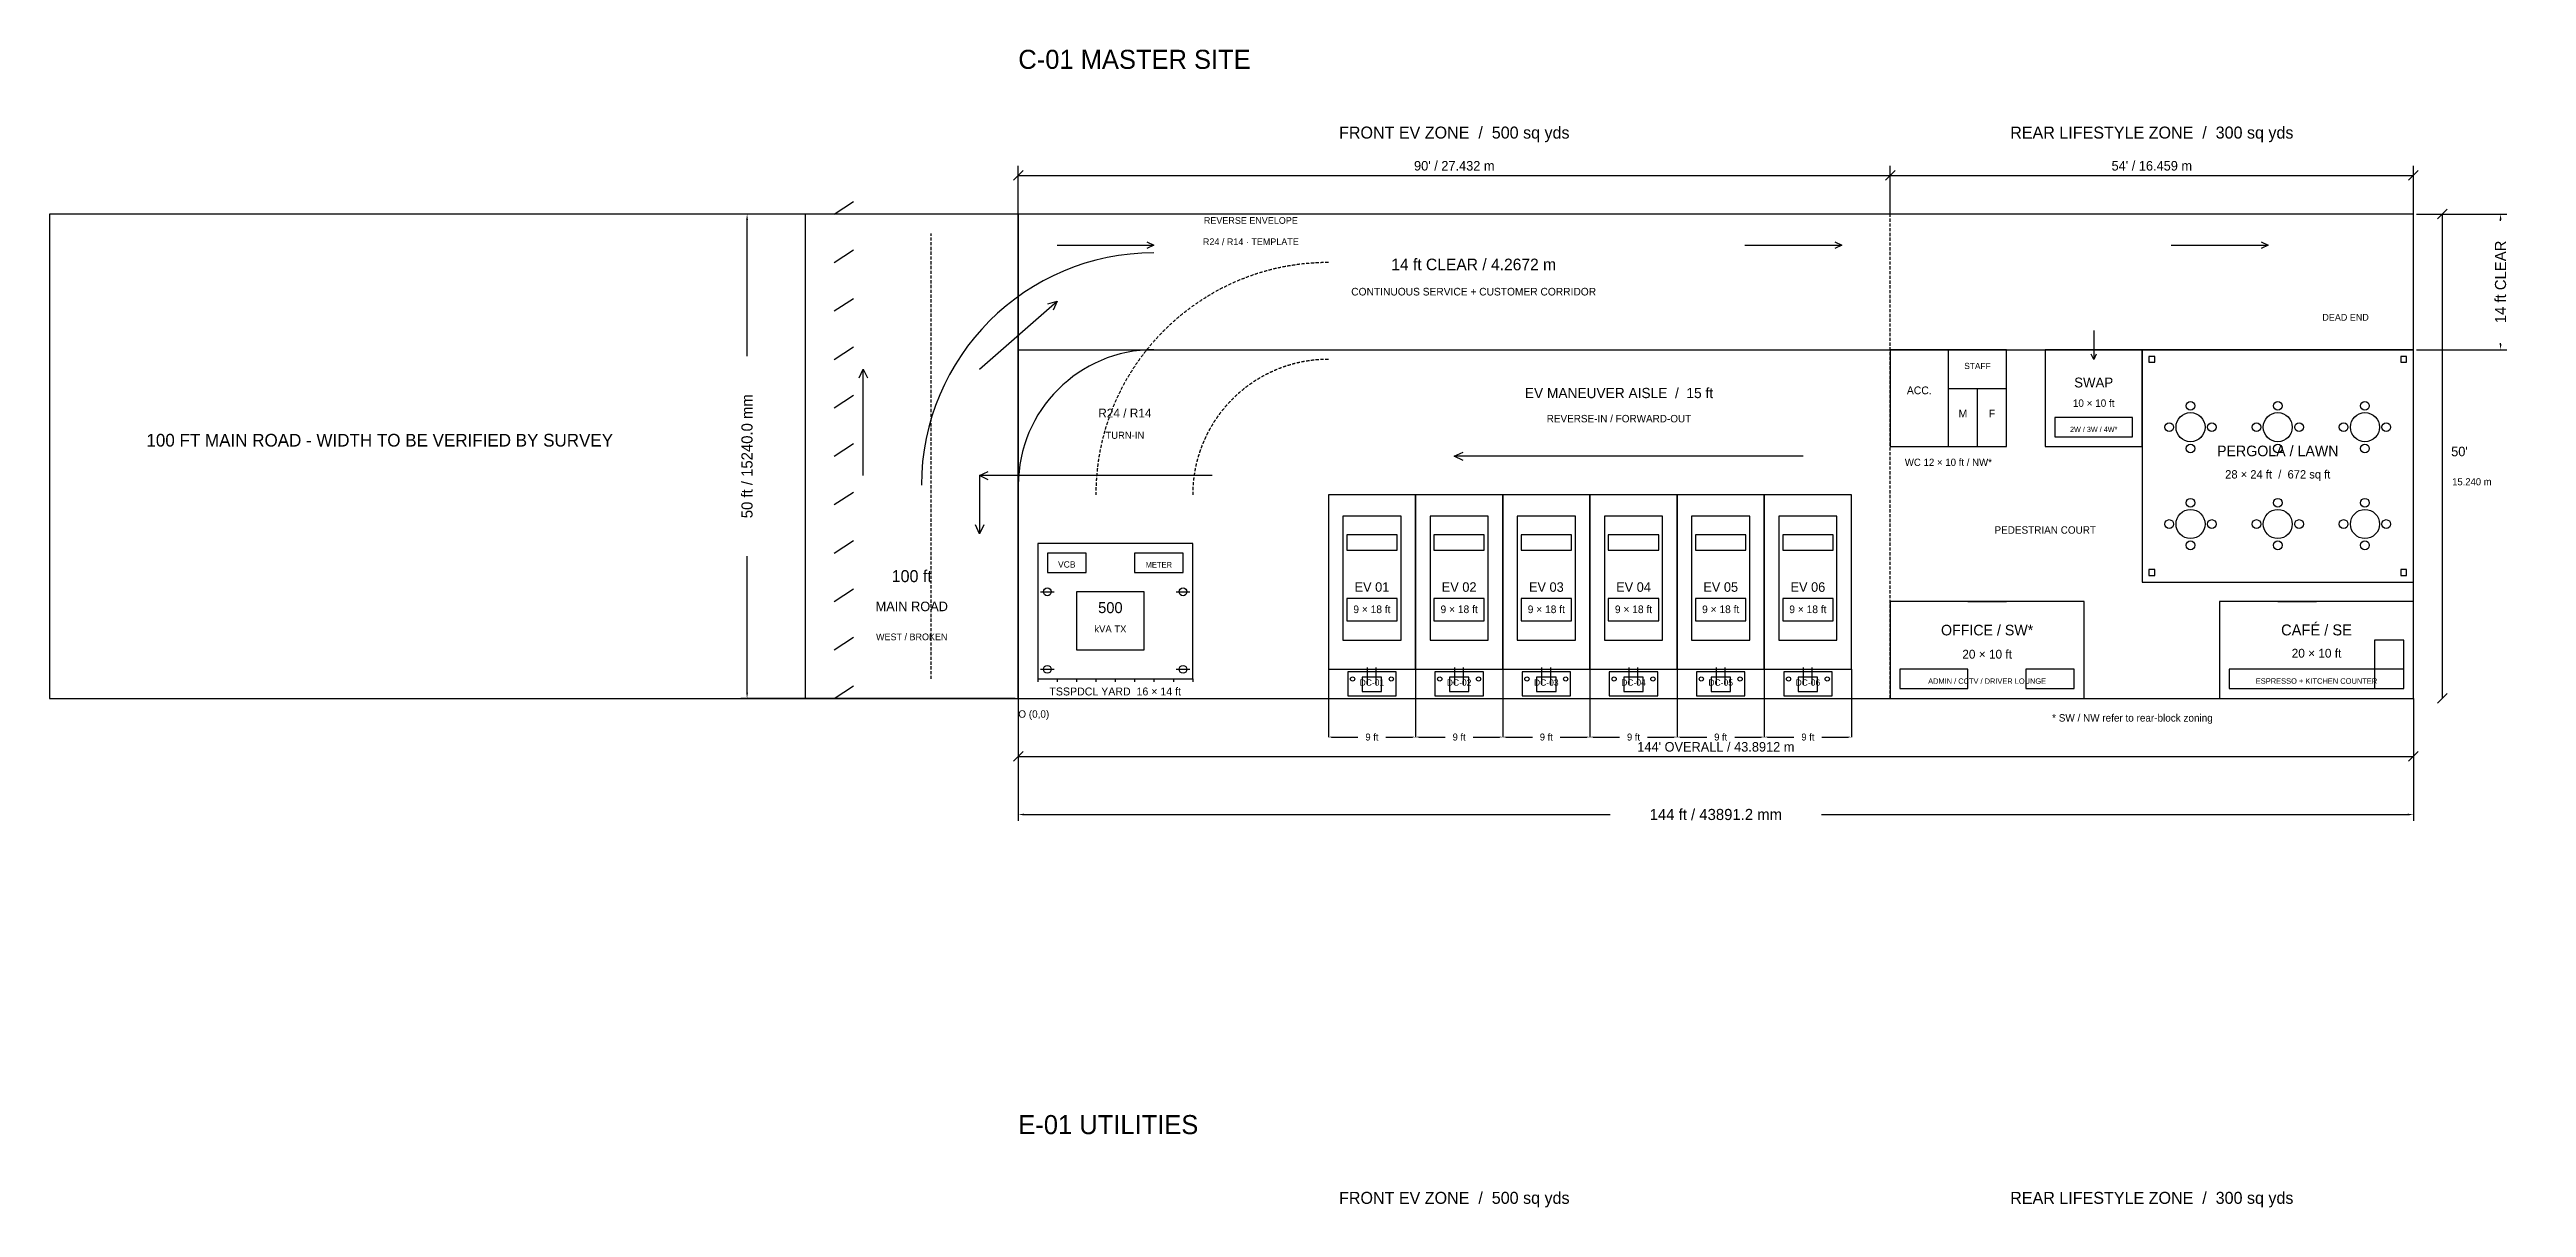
# Model space of a CAD drawing. Header units: millimetres. Extents: x -30480 to 47449, y -68489 to 20421.
# Drawn here: x -30480 to 47449, y -16025 to 20421 of the extents above; entities that cross this region are included whole.
import ezdxf
from ezdxf.enums import TextEntityAlignment as Align

# ---------------------------------------------------------------- set-up
doc = ezdxf.new("R2010")
doc.units = ezdxf.units.MM
doc.linetypes.add('DASHED', pattern=[150, 100, -50])
for name, color, linetype, lineweight, true_color in [('DIMENSIONS', 8, 'Continuous', 25, 0x526765), ('DRIVEWAY_14FT', 4, 'Continuous', 25, 0x15796f), ('EARTHING', 3, 'Continuous', 25, 0x63825c), ('EV_BAYS', 3, 'Continuous', 25, 0x15796f), ('FURNITURE', 8, 'Continuous', 25, 0x526765), ('LANDSCAPE', 3, 'Continuous', 25, 0x63825c), ('PLOT_BOUNDARY', 7, 'Continuous', 25, 0x183335), ('REAR_CONTAINERS', 7, 'Continuous', 25, 0x183335), ('ROAD', 8, 'Continuous', 25, 0x526765), ('SWEPT_PATH_ARCS', 30, 'Continuous', 25, 0xb8562d), ('TEXT', 7, 'Continuous', 25, 0x183335), ('TSSPDCL_YARD', 30, 'Continuous', 25, 0xb8562d)]:
    doc.layers.add(name, color=color, linetype=linetype, lineweight=lineweight, true_color=true_color)
doc.dimstyles.get("Standard").update_dxf_attribs({"dimtxt": 2.5, "dimasz": 2.5, "dimexe": 1.25, "dimexo": 0.625, "dimtad": 1, "dimcen": 2.5, "dimazin": 3, "dimtfac": 1, "dimtmove": 0, "dimatfit": 3})

# ---------------------------------------------------------------- blocks, each defined once
blk = doc.blocks.new('_CLOSEDFILLED')
at = {"color": 0, "linetype": 'BYBLOCK'}
blk.add_solid([(-1, 0.16), (0, 0), (-1, -0.16)], dxfattribs=at)
blk = doc.blocks.new('*D1')
for p, q in [((0, -100), (0, -3857.6)), ((43891.2, -100), (43891.2, -3857.6)), ((180, -3657.6), (18620.6, -3657.6)), ((25270.6, -3657.6), (43711.2, -3657.6))]:
    blk.add_line(p, q)
at = {"layer": 'Defpoints'}
for p in [(0, 0), (43891.2, 0), (0, -3657.6)]:
    blk.add_point(p, dxfattribs=at)
at = {"layer": 'DIMENSIONS', "xscale": 180, "yscale": 180, "rotation": 180}
blk.add_blockref('_CLOSEDFILLED', (0, -3657.6), dxfattribs=at)
at = {"layer": 'DIMENSIONS', "xscale": 180, "yscale": 180}
blk.add_blockref('_CLOSEDFILLED', (43891.2, -3657.6), dxfattribs=at)
at = {"layer": 'DIMENSIONS', "insert": (21945.6, -3657.6), "char_height": 350, "attachment_point": 5}
blk.add_mtext('144 ft / 43891.2 mm', dxfattribs=at)
blk = doc.blocks.new('*D2')
for p, q in [((-100, 15240), (-8734.4, 15240)), ((-8534.4, 10770), (-8534.4, 15060)), ((-8534.4, 180), (-8534.4, 4470)), ((-100, 0), (-8734.4, 0))]:
    blk.add_line(p, q)
at = {"layer": 'Defpoints'}
for p in [(0, 15240), (-8534.4, 0), (0, 0)]:
    blk.add_point(p, dxfattribs=at)
at = {"layer": 'DIMENSIONS', "xscale": 180, "yscale": 180}
for p, rotation in [((-8534.4, 15240), 90), ((-8534.4, 0), 270)]:
    blk.add_blockref('_CLOSEDFILLED', p, dxfattribs=dict(at, rotation=rotation))
at = {"layer": 'DIMENSIONS', "insert": (-8534.4, 7620), "char_height": 350, "attachment_point": 5, "rotation": 90}
blk.add_mtext('50 ft / 15240.0 mm', dxfattribs=at)
blk = doc.blocks.new('*D3')
for p, q in [((43991.2, 15240), (46834.4, 15240)), ((46634.4, 15031.4), (46634.4, 15060)), ((43991.2, 10972.8), (46834.4, 10972.8)), ((46634.4, 11152.8), (46634.4, 11181.4))]:
    blk.add_line(p, q)
at = {"layer": 'Defpoints'}
for p in [(43891.2, 15240), (43891.2, 10972.8), (46634.4, 10972.8)]:
    blk.add_point(p, dxfattribs=at)
at = {"layer": 'DIMENSIONS', "xscale": 180, "yscale": 180}
for p, rotation in [((46634.4, 15240), 90), ((46634.4, 10972.8), 270)]:
    blk.add_blockref('_CLOSEDFILLED', p, dxfattribs=dict(at, rotation=rotation))
at = {"layer": 'DIMENSIONS', "insert": (46634.4, 13106.4), "char_height": 350, "attachment_point": 5, "rotation": 90}
blk.add_mtext('14 ft CLEAR', dxfattribs=at)
blk = doc.blocks.new('*D4')
for p, q in [((9753.6, 914.4), (9753.6, -1219.2)), ((12496.8, 914.4), (12496.8, -1219.2)), ((9853.6, -1219.2), (10685.2, -1219.2)), ((11565.2, -1219.2), (12396.8, -1219.2))]:
    blk.add_line(p, q)
at = {"layer": 'Defpoints'}
for p in [(9753.6, 914.4), (12496.8, 914.4), (9753.6, -1219.2)]:
    blk.add_point(p, dxfattribs=at)
at = {"layer": 'DIMENSIONS', "xscale": 100, "yscale": 100, "rotation": 180}
blk.add_blockref('_CLOSEDFILLED', (9753.6, -1219.2), dxfattribs=at)
at = {"layer": 'DIMENSIONS', "xscale": 100, "yscale": 100}
blk.add_blockref('_CLOSEDFILLED', (12496.8, -1219.2), dxfattribs=at)
at = {"layer": 'DIMENSIONS', "insert": (11125.2, -1219.2), "char_height": 220, "attachment_point": 5}
blk.add_mtext('9 ft', dxfattribs=at)
blk = doc.blocks.new('*D5')
for p, q in [((12496.8, 914.4), (12496.8, -1219.2)), ((15240, 914.4), (15240, -1219.2)), ((12596.8, -1219.2), (13428.4, -1219.2)), ((14308.4, -1219.2), (15140, -1219.2))]:
    blk.add_line(p, q)
at = {"layer": 'Defpoints'}
for p in [(12496.8, 914.4), (15240, 914.4), (12496.8, -1219.2)]:
    blk.add_point(p, dxfattribs=at)
at = {"layer": 'DIMENSIONS', "xscale": 100, "yscale": 100, "rotation": 180}
blk.add_blockref('_CLOSEDFILLED', (12496.8, -1219.2), dxfattribs=at)
at = {"layer": 'DIMENSIONS', "xscale": 100, "yscale": 100}
blk.add_blockref('_CLOSEDFILLED', (15240, -1219.2), dxfattribs=at)
at = {"layer": 'DIMENSIONS', "insert": (13868.4, -1219.2), "char_height": 220, "attachment_point": 5}
blk.add_mtext('9 ft', dxfattribs=at)
blk = doc.blocks.new('*D6')
for p, q in [((15240, 914.4), (15240, -1219.2)), ((17983.2, 914.4), (17983.2, -1219.2)), ((15340, -1219.2), (16171.6, -1219.2)), ((17051.6, -1219.2), (17883.2, -1219.2))]:
    blk.add_line(p, q)
at = {"layer": 'Defpoints'}
for p in [(15240, 914.4), (17983.2, 914.4), (15240, -1219.2)]:
    blk.add_point(p, dxfattribs=at)
at = {"layer": 'DIMENSIONS', "xscale": 100, "yscale": 100, "rotation": 180}
blk.add_blockref('_CLOSEDFILLED', (15240, -1219.2), dxfattribs=at)
at = {"layer": 'DIMENSIONS', "xscale": 100, "yscale": 100}
blk.add_blockref('_CLOSEDFILLED', (17983.2, -1219.2), dxfattribs=at)
at = {"layer": 'DIMENSIONS', "insert": (16611.6, -1219.2), "char_height": 220, "attachment_point": 5}
blk.add_mtext('9 ft', dxfattribs=at)
blk = doc.blocks.new('*D7')
for p, q in [((17983.2, 914.4), (17983.2, -1219.2)), ((20726.4, 914.4), (20726.4, -1219.2)), ((18083.2, -1219.2), (18914.8, -1219.2)), ((19794.8, -1219.2), (20626.4, -1219.2))]:
    blk.add_line(p, q)
at = {"layer": 'Defpoints'}
for p in [(17983.2, 914.4), (20726.4, 914.4), (17983.2, -1219.2)]:
    blk.add_point(p, dxfattribs=at)
at = {"layer": 'DIMENSIONS', "xscale": 100, "yscale": 100, "rotation": 180}
blk.add_blockref('_CLOSEDFILLED', (17983.2, -1219.2), dxfattribs=at)
at = {"layer": 'DIMENSIONS', "xscale": 100, "yscale": 100}
blk.add_blockref('_CLOSEDFILLED', (20726.4, -1219.2), dxfattribs=at)
at = {"layer": 'DIMENSIONS', "insert": (19354.8, -1219.2), "char_height": 220, "attachment_point": 5}
blk.add_mtext('9 ft', dxfattribs=at)
blk = doc.blocks.new('*D8')
for p, q in [((20726.4, 914.4), (20726.4, -1219.2)), ((23469.6, 914.4), (23469.6, -1219.2)), ((20826.4, -1219.2), (21658, -1219.2)), ((22538, -1219.2), (23369.6, -1219.2))]:
    blk.add_line(p, q)
at = {"layer": 'Defpoints'}
for p in [(20726.4, 914.4), (23469.6, 914.4), (20726.4, -1219.2)]:
    blk.add_point(p, dxfattribs=at)
at = {"layer": 'DIMENSIONS', "xscale": 100, "yscale": 100, "rotation": 180}
blk.add_blockref('_CLOSEDFILLED', (20726.4, -1219.2), dxfattribs=at)
at = {"layer": 'DIMENSIONS', "xscale": 100, "yscale": 100}
blk.add_blockref('_CLOSEDFILLED', (23469.6, -1219.2), dxfattribs=at)
at = {"layer": 'DIMENSIONS', "insert": (22098, -1219.2), "char_height": 220, "attachment_point": 5}
blk.add_mtext('9 ft', dxfattribs=at)
blk = doc.blocks.new('*D9')
for p, q in [((23469.6, 914.4), (23469.6, -1219.2)), ((26212.8, 914.4), (26212.8, -1219.2)), ((23569.6, -1219.2), (24401.2, -1219.2)), ((25281.2, -1219.2), (26112.8, -1219.2))]:
    blk.add_line(p, q)
at = {"layer": 'Defpoints'}
for p in [(23469.6, 914.4), (26212.8, 914.4), (23469.6, -1219.2)]:
    blk.add_point(p, dxfattribs=at)
at = {"layer": 'DIMENSIONS', "xscale": 100, "yscale": 100, "rotation": 180}
blk.add_blockref('_CLOSEDFILLED', (23469.6, -1219.2), dxfattribs=at)
at = {"layer": 'DIMENSIONS', "xscale": 100, "yscale": 100}
blk.add_blockref('_CLOSEDFILLED', (26212.8, -1219.2), dxfattribs=at)
at = {"layer": 'DIMENSIONS', "insert": (24841.2, -1219.2), "char_height": 220, "attachment_point": 5}
blk.add_mtext('9 ft', dxfattribs=at)

msp = doc.modelspace()

# ---------------------------------------------------------------- linework, layer by layer
at = {"layer": 'DIMENSIONS'}
for p, q in [((-152.4, 16306.8), (152.4, 16611.6)), ((0, 15240), (0, 16764)), ((0, 16459.2), (27432, 16459.2)), ((27279.6, 16306.8), (27584.4, 16611.6)), ((27279.6, 16306.8), (27584.4, 16611.6)), ((27432, 15240), (27432, 16764)), ((27432, 16459.2), (43891.2, 16459.2)), ((43738.8, 16306.8), (44043.6, 16611.6)), ((43891.2, 15240), (43891.2, 16764)), ((44653.2, 15087.6), (44958, 15392.4)), ((44805.6, 0), (44805.6, 15240)), ((0, 0), (0, -2133.6)), ((43891.2, 0), (43891.2, -2133.6)), ((44653.2, -152.4), (44958, 152.4)), ((-152.4, -1981.2), (152.4, -1676.4)), ((0, -1828.8), (43891.2, -1828.8)), ((43738.8, -1981.2), (44043.6, -1676.4))]:
    msp.add_line(p, q, dxfattribs=at)
at = {"layer": 'DIMENSIONS', "linetype": 'DASHED'}
msp.add_line((27432, 0), (27432, 15240), dxfattribs=at)
at = {"layer": 'DRIVEWAY_14FT'}
for p, q in [((1219.2, 14264.64), (4267.2, 14264.64)), ((22860, 14264.64), (25908, 14264.64)), ((36271.2, 14264.64), (39319.2, 14264.64)), ((-1219.2, 10363.2), (1219.2, 12496.8)), ((33832.8, 11582.4), (33832.8, 10668)), ((-4876.8, 7010.4), (-4876.8, 10363.2))]:
    msp.add_line(p, q, dxfattribs=at)
msp.add_lwpolyline([(0, 10972.8), (43891.2, 10972.8), (43891.2, 15240), (0, 15240)], close=True, dxfattribs=at)
for points in [[(4047.635, 14370.702), (4267.2, 14264.64), (4047.635, 14158.578)], [(25688.435, 14370.702), (25908, 14264.64), (25688.435, 14158.578)], [(39099.635, 14370.702), (39319.2, 14264.64), (39099.635, 14158.578)], [(925.348, 12415.844), (1219.2, 12496.8), (1099.953, 12216.295)], [(-5009.377, 10088.744), (-4876.8, 10363.2), (-4744.223, 10088.744)], [(33912.346, 10832.674), (33832.8, 10668), (33753.254, 10832.674)]]:
    msp.add_lwpolyline(points, dxfattribs=at)
at = {"layer": 'EARTHING'}
for p, q in [((701.04, 3352.8), (1127.76, 3352.8)), ((4968.24, 3352.8), (5394.96, 3352.8)), ((701.04, 914.4), (1127.76, 914.4)), ((4968.24, 914.4), (5394.96, 914.4))]:
    msp.add_line(p, q, dxfattribs=at)
for centre in [(914.4, 3352.8), (5181.6, 3352.8), (914.4, 914.4), (5181.6, 914.4)]:
    msp.add_circle(centre, 121.92, dxfattribs=at)
at = {"layer": 'EV_BAYS'}
for p, q in [((24688.8, 7620), (13716, 7620)), ((6096, 7010.4), (-1219.2, 7010.4)), ((-1219.2, 7010.4), (-1219.2, 5181.6)), ((10988.04, 426.72), (10988.04, 975.36)), ((11262.36, 426.72), (11262.36, 975.36)), ((13731.24, 426.72), (13731.24, 975.36)), ((14005.56, 426.72), (14005.56, 975.36)), ((16474.44, 426.72), (16474.44, 975.36)), ((16748.76, 426.72), (16748.76, 975.36)), ((19217.64, 426.72), (19217.64, 975.36)), ((19491.96, 426.72), (19491.96, 975.36)), ((21960.84, 426.72), (21960.84, 975.36)), ((22235.16, 426.72), (22235.16, 975.36)), ((24704.04, 426.72), (24704.04, 975.36)), ((24978.36, 426.72), (24978.36, 975.36))]:
    msp.add_line(p, q, dxfattribs=at)
for points in [[(-944.744, 6877.823), (-1219.2, 7010.4), (-944.744, 7142.977)], [(13990.456, 7487.423), (13716, 7620), (13990.456, 7752.577)], [(-1086.623, 5456.056), (-1219.2, 5181.6), (-1351.777, 5456.056)]]:
    msp.add_lwpolyline(points, dxfattribs=at)
for points in [[(9753.6, 914.4), (12496.8, 914.4), (12496.8, 6400.8), (9753.6, 6400.8)], [(12496.8, 914.4), (15240, 914.4), (15240, 6400.8), (12496.8, 6400.8)], [(15240, 914.4), (17983.2, 914.4), (17983.2, 6400.8), (15240, 6400.8)], [(17983.2, 914.4), (20726.4, 914.4), (20726.4, 6400.8), (17983.2, 6400.8)], [(20726.4, 914.4), (23469.6, 914.4), (23469.6, 6400.8), (20726.4, 6400.8)], [(23469.6, 914.4), (26212.8, 914.4), (26212.8, 6400.8), (23469.6, 6400.8)], [(10363.2, 76.2), (11887.2, 76.2), (11887.2, 838.2), (10363.2, 838.2)], [(13106.4, 76.2), (14630.4, 76.2), (14630.4, 838.2), (13106.4, 838.2)], [(15849.6, 76.2), (17373.6, 76.2), (17373.6, 838.2), (15849.6, 838.2)], [(18592.8, 76.2), (20116.8, 76.2), (20116.8, 838.2), (18592.8, 838.2)], [(21336, 76.2), (22860, 76.2), (22860, 838.2), (21336, 838.2)], [(24079.2, 76.2), (25603.2, 76.2), (25603.2, 838.2), (24079.2, 838.2)], [(10820.4, 213.36), (11430, 213.36), (11430, 670.56), (10820.4, 670.56)], [(13563.6, 213.36), (14173.2, 213.36), (14173.2, 670.56), (13563.6, 670.56)], [(16306.8, 213.36), (16916.4, 213.36), (16916.4, 670.56), (16306.8, 670.56)], [(19050, 213.36), (19659.6, 213.36), (19659.6, 670.56), (19050, 670.56)], [(21793.2, 213.36), (22402.8, 213.36), (22402.8, 670.56), (21793.2, 670.56)], [(24536.4, 213.36), (25146, 213.36), (25146, 670.56), (24536.4, 670.56)]]:
    msp.add_lwpolyline(points, close=True, dxfattribs=at)
for centre in [(10515.6, 609.6), (11734.8, 609.6), (13258.8, 609.6), (14478, 609.6), (16002, 609.6), (17221.2, 609.6), (18745.2, 609.6), (19964.4, 609.6), (21488.4, 609.6), (22707.6, 609.6), (24231.6, 609.6), (25450.8, 609.6)]:
    msp.add_circle(centre, 67.056, dxfattribs=at)
at = {"layer": 'FURNITURE'}
for points in [[(10210.8, 1828.8), (12039.6, 1828.8), (12039.6, 5730.24), (10210.8, 5730.24)], [(12954, 1828.8), (14782.8, 1828.8), (14782.8, 5730.24), (12954, 5730.24)], [(15697.2, 1828.8), (17526, 1828.8), (17526, 5730.24), (15697.2, 5730.24)], [(18440.4, 1828.8), (20269.2, 1828.8), (20269.2, 5730.24), (18440.4, 5730.24)], [(21183.6, 1828.8), (23012.4, 1828.8), (23012.4, 5730.24), (21183.6, 5730.24)], [(23926.8, 1828.8), (25755.6, 1828.8), (25755.6, 5730.24), (23926.8, 5730.24)], [(10332.72, 4663.44), (11917.68, 4663.44), (11917.68, 5151.12), (10332.72, 5151.12)], [(13075.92, 4663.44), (14660.88, 4663.44), (14660.88, 5151.12), (13075.92, 5151.12)], [(15819.12, 4663.44), (17404.08, 4663.44), (17404.08, 5151.12), (15819.12, 5151.12)], [(18562.32, 4663.44), (20147.28, 4663.44), (20147.28, 5151.12), (18562.32, 5151.12)], [(21305.52, 4663.44), (22890.48, 4663.44), (22890.48, 5151.12), (21305.52, 5151.12)], [(24048.72, 4663.44), (25633.68, 4663.44), (25633.68, 5151.12), (24048.72, 5151.12)], [(10332.72, 2438.4), (11917.68, 2438.4), (11917.68, 3139.44), (10332.72, 3139.44)], [(13075.92, 2438.4), (14660.88, 2438.4), (14660.88, 3139.44), (13075.92, 3139.44)], [(15819.12, 2438.4), (17404.08, 2438.4), (17404.08, 3139.44), (15819.12, 3139.44)], [(18562.32, 2438.4), (20147.28, 2438.4), (20147.28, 3139.44), (18562.32, 3139.44)], [(21305.52, 2438.4), (22890.48, 2438.4), (22890.48, 3139.44), (21305.52, 3139.44)], [(24048.72, 2438.4), (25633.68, 2438.4), (25633.68, 3139.44), (24048.72, 3139.44)], [(27736.8, 304.8), (29870.4, 304.8), (29870.4, 914.4), (27736.8, 914.4)], [(31699.2, 304.8), (33223.2, 304.8), (33223.2, 914.4), (31699.2, 914.4)]]:
    msp.add_lwpolyline(points, close=True, dxfattribs=at)
for centre, radius in [((36210.24, 8534.4), 137.16), ((36880.8, 8534.4), 457.2), ((36880.8, 9204.96), 137.16), ((37551.36, 8534.4), 137.16), ((38953.44, 8534.4), 137.16), ((39624, 8534.4), 457.2), ((39624, 9204.96), 137.16), ((40294.56, 8534.4), 137.16), ((41696.64, 8534.4), 137.16), ((42367.2, 8534.4), 457.2), ((42367.2, 9204.96), 137.16), ((43037.76, 8534.4), 137.16), ((36880.8, 7863.84), 137.16), ((39624, 7863.84), 137.16), ((42367.2, 7863.84), 137.16), ((36880.8, 6156.96), 137.16), ((39624, 6156.96), 137.16), ((42367.2, 6156.96), 137.16), ((36210.24, 5486.4), 137.16), ((36880.8, 5486.4), 457.2), ((37551.36, 5486.4), 137.16), ((38953.44, 5486.4), 137.16), ((39624, 5486.4), 457.2), ((40294.56, 5486.4), 137.16), ((41696.64, 5486.4), 137.16), ((42367.2, 5486.4), 457.2), ((43037.76, 5486.4), 137.16), ((36880.8, 4815.84), 137.16), ((39624, 4815.84), 137.16), ((42367.2, 4815.84), 137.16)]:
    msp.add_circle(centre, radius, dxfattribs=at)
at = {"layer": 'LANDSCAPE'}
for points in [[(35356.8, 3657.6), (43891.2, 3657.6), (43891.2, 10972.8), (35356.8, 10972.8)], [(35570.16, 10576.56), (35753.04, 10576.56), (35753.04, 10759.44), (35570.16, 10759.44)], [(43494.96, 10576.56), (43677.84, 10576.56), (43677.84, 10759.44), (43494.96, 10759.44)], [(35570.16, 3870.96), (35753.04, 3870.96), (35753.04, 4053.84), (35570.16, 4053.84)], [(43494.96, 3870.96), (43677.84, 3870.96), (43677.84, 4053.84), (43494.96, 4053.84)]]:
    msp.add_lwpolyline(points, close=True, dxfattribs=at)
at = {"layer": 'PLOT_BOUNDARY'}
msp.add_lwpolyline([(0, 0), (43891.2, 0), (43891.2, 15240), (0, 15240)], close=True, dxfattribs=at)
at = {"layer": 'REAR_CONTAINERS'}
for p, q in [((29260.8, 7924.8), (29260.8, 10972.8)), ((29260.8, 9753.6), (31089.6, 9753.6)), ((30175.2, 7924.8), (30175.2, 9753.6)), ((29870.4, 3048), (31089.6, 3048)), ((39624, 3048), (40843.2, 3048))]:
    msp.add_line(p, q, dxfattribs=at)
for points in [[(27432, 7924.8), (31089.6, 7924.8), (31089.6, 10972.8), (27432, 10972.8)], [(32308.8, 7924.8), (35356.8, 7924.8), (35356.8, 10972.8), (32308.8, 10972.8)], [(32613.6, 8229.6), (35052, 8229.6), (35052, 8839.2), (32613.6, 8839.2)], [(27432, 0), (33528, 0), (33528, 3048), (27432, 3048)], [(37795.2, 0), (43891.2, 0), (43891.2, 3048), (37795.2, 3048)], [(42672, 304.8), (43586.4, 304.8), (43586.4, 1828.8), (42672, 1828.8)], [(38100, 304.8), (43586.4, 304.8), (43586.4, 914.4), (38100, 914.4)]]:
    msp.add_lwpolyline(points, close=True, dxfattribs=at)
at = {"layer": 'ROAD'}
for p, q in [((-5791.2, 15240), (-5181.6, 15636.24)), ((-5791.2, 13716), (-5181.6, 14112.24)), ((-5791.2, 12192), (-5181.6, 12588.24)), ((-5791.2, 10668), (-5181.6, 11064.24)), ((-5791.2, 9144), (-5181.6, 9540.24)), ((-5791.2, 7620), (-5181.6, 8016.24)), ((-5791.2, 6096), (-5181.6, 6492.24)), ((-5791.2, 4572), (-5181.6, 4968.24)), ((-5791.2, 3048), (-5181.6, 3444.24)), ((-5791.2, 1524), (-5181.6, 1920.24)), ((-5791.2, 0), (-5181.6, 396.24))]:
    msp.add_line(p, q, dxfattribs=at)
at = {"layer": 'ROAD', "linetype": 'DASHED'}
msp.add_line((-2743.2, 609.6), (-2743.2, 14630.4), dxfattribs=at)
at = {"layer": 'ROAD'}
for points in [[(-30480, 0), (0, 0), (0, 15240), (-30480, 15240)], [(-6705.6, 0), (0, 0), (0, 15240), (-6705.6, 15240)]]:
    msp.add_lwpolyline(points, close=True, dxfattribs=at)
at = {"layer": 'SWEPT_PATH_ARCS'}
for radius in [7315.2, 4267.2]:
    msp.add_arc((4267.2, 6705.6), radius, 90, 180, dxfattribs=at)
at = {"layer": 'SWEPT_PATH_ARCS', "linetype": 'DASHED'}
for radius in [7315.2, 4267.2]:
    msp.add_arc((9753.6, 6400.8), radius, 90, 180, dxfattribs=at)
at = {"layer": 'TSSPDCL_YARD'}
for p, q in [((609.6, 609.6), (609.6, 518.16)), ((1219.2, 609.6), (1219.2, 518.16)), ((1828.8, 609.6), (1828.8, 518.16)), ((2438.4, 609.6), (2438.4, 518.16)), ((3048, 609.6), (3048, 518.16)), ((3657.6, 609.6), (3657.6, 518.16)), ((4267.2, 609.6), (4267.2, 518.16)), ((4876.8, 609.6), (4876.8, 518.16)), ((5486.4, 609.6), (5486.4, 518.16))]:
    msp.add_line(p, q, dxfattribs=at)
for points in [[(609.6, 609.6), (5486.4, 609.6), (5486.4, 4876.8), (609.6, 4876.8)], [(914.4, 3962.4), (2133.6, 3962.4), (2133.6, 4572), (914.4, 4572)], [(3657.6, 3962.4), (5181.6, 3962.4), (5181.6, 4572), (3657.6, 4572)], [(1828.8, 1524), (3962.4, 1524), (3962.4, 3352.8), (1828.8, 3352.8)]]:
    msp.add_lwpolyline(points, close=True, dxfattribs=at)

# ---------------------------------------------------------------- texts
at = {"layer": 'DIMENSIONS'}
for s, height, p in [("90' / 27.432 m", 300.3804, (13716, 16611.6)), ("54' / 16.459 m", 300.3804, (35661.6, 16611.6)), ('* SW / NW refer to rear-block zoning', 233.6292, (35052, -731.52)), ("144' OVERALL / 43.8912 m", 300.3804, (21945.6, -1676.4))]:
    msp.add_text(s, height=height, dxfattribs=at).set_placement(p, align=Align.CENTER)
for s, height, p in [("50'", 300.3804, (45079.92, 7620)), ('15.240 m', 222.504, (45110.4, 6705.6)), ('O (0,0)', 233.6292, (0, -609.6))]:
    msp.add_text(s, height=height, dxfattribs=at).set_placement(p)
at = {"layer": 'DRIVEWAY_14FT'}
for s, height, p in [('14 ft CLEAR / 4.2672 m', 367.1316, (14325.6, 13472.16)), ('CONTINUOUS SERVICE + CUSTOMER CORRIDOR', 240.30432, (14325.6, 12679.68)), ('DEAD END', 211.3788, (41757.6, 11887.2))]:
    msp.add_text(s, height=height, dxfattribs=at).set_placement(p, align=Align.CENTER)
at = {"layer": 'EV_BAYS'}
for s, height, p in [('EV MANEUVER AISLE  /  15 ft', 322.6308, (18897.6, 9448.8)), ('REVERSE-IN / FORWARD-OUT', 233.6292, (18897.6, 8686.8)), ('EV 01', 300.3804, (11125.2, 3352.8)), ('EV 02', 300.3804, (13868.4, 3352.8)), ('EV 03', 300.3804, (16611.6, 3352.8)), ('EV 04', 300.3804, (19354.8, 3352.8)), ('EV 05', 300.3804, (22098, 3352.8)), ('EV 06', 300.3804, (24841.2, 3352.8)), ('9 × 18 ft', 240.3043, (11125.2, 2682.24)), ('9 × 18 ft', 240.3043, (13868.4, 2682.24)), ('9 × 18 ft', 240.3043, (16611.6, 2682.24)), ('9 × 18 ft', 240.3043, (19354.8, 2682.24)), ('9 × 18 ft', 240.3043, (22098, 2682.24)), ('9 × 18 ft', 240.3043, (24841.2, 2682.24)), ('DC-01', 200.2536, (11125.2, 396.24)), ('DC-02', 200.2536, (13868.4, 396.24)), ('DC-03', 200.2536, (16611.6, 396.24)), ('DC-04', 200.2536, (19354.8, 396.24)), ('DC-05', 200.2536, (22098, 396.24)), ('DC-06', 200.2536, (24841.2, 396.24))]:
    msp.add_text(s, height=height, dxfattribs=at).set_placement(p, align=Align.CENTER)
at = {"layer": 'LANDSCAPE'}
for s, height, p in [('PERGOLA / LAWN', 333.756, (39624, 7620)), ('28 × 24 ft  /  672 sq ft', 262.55472, (39624, 6918.96))]:
    msp.add_text(s, height=height, dxfattribs=at).set_placement(p, align=Align.CENTER)
at = {"layer": 'ROAD'}
for s, height, p in [('100 ft', 378.2568, (-3352.8, 3657.6)), ('MAIN ROAD', 300.3804, (-3352.8, 2743.2)), ('WEST / BROKEN', 211.3788, (-3352.8, 1828.8))]:
    msp.add_text(s, height=height, dxfattribs=at).set_placement(p, align=Align.CENTER)
at = {"layer": 'SWEPT_PATH_ARCS'}
for s, height, p in [('REVERSE ENVELOPE', 211.3788, (7315.2, 14935.2)), ('R24 / R14 · TEMPLATE', 211.3788, (7315.2, 14264.64)), ('R24 / R14', 278.13, (3352.8, 8839.2)), ('TURN-IN', 222.504, (3352.8, 8168.64))]:
    msp.add_text(s, height=height, dxfattribs=at).set_placement(p, align=Align.CENTER)
at = {"layer": 'TEXT'}
for s, height, p in [('C-01 MASTER SITE', 600, (0, 19812)), ('100 FT MAIN ROAD - WIDTH TO BE VERIFIED BY SURVEY', 400, (-27432, 7924.8)), ('E-01 UTILITIES', 600, (0, -13716))]:
    msp.add_text(s, height=height, dxfattribs=at).set_placement(p)
for s, height, p in [('FRONT EV ZONE  /  500 sq yds', 378.2568, (13716, 17617.44)), ('REAR LIFESTYLE ZONE  /  300 sq yds', 378.2568, (35661.6, 17617.44)), ('STAFF', 195.8035, (30175.2, 10363.2)), ('ACC.', 244.7544, (28346.4, 9570.72)), ('10 × 10 ft', 233.6292, (33832.8, 9174.48)), ('SWAP', 311.5056, (33832.8, 9784.08)), ('M', 244.754, (29718, 8839.2)), ('F', 244.754, (30632.4, 8839.2)), ('2W / 3W / 4W*', 164.65296, (33832.8, 8382)), ('WC 12 × 10 ft / NW*', 226.95408, (29260.8, 7315.2)), ('PEDESTRIAN COURT', 233.6292, (32308.8, 5181.6)), ('VCB', 200.2536, (1524, 4114.8)), ('METER', 178.0032, (4419.6, 4114.8)), ('CAFÉ / SE', 344.8812, (40843.2, 1981.2)), ('OFFICE / SW*', 333.756, (30480, 1981.2)), ('20 × 10 ft', 278.13, (40843.2, 1280.16)), ('20 × 10 ft', 278.13, (30480, 1249.68)), ('ADMIN / CCTV / DRIVER LOUNGE', 169.10304, (30480, 457.2)), ('ESPRESSO + KITCHEN COUNTER', 175.77816, (40843.2, 457.2)), ('FRONT EV ZONE  /  500 sq yds', 378.2568, (13716, -15910.56)), ('REAR LIFESTYLE ZONE  /  300 sq yds', 378.2568, (35661.6, -15910.56))]:
    msp.add_text(s, height=height, dxfattribs=at).set_placement(p, align=Align.CENTER)
at = {"layer": 'TSSPDCL_YARD'}
for s, height, p in [('500', 344.8812, (2895.6, 2682.24)), ('kVA TX', 222.504, (2895.6, 2072.64)), ('TSSPDCL YARD  16 × 14 ft', 249.20448, (3048, 91.44))]:
    msp.add_text(s, height=height, dxfattribs=at).set_placement(p, align=Align.CENTER)

# ---------------------------------------------------------------- dimensions: what is measured, and where the dimension line sits
at = {"layer": 'DIMENSIONS'}
for base, p1, p2, text, picture, middle in [((-8534.4, 0), (0, 0), (0, 15240), '50 ft / 15240.0 mm', '*D2', (-8534.4, 7620)), ((46634.4, 10972.8), (43891.2, 10972.8), (43891.2, 15240), '14 ft CLEAR', '*D3', (46634.4, 13106.4))]:
    dim = msp.add_linear_dim(base=base, p1=p1, p2=p2, angle=90, text=text, dimstyle='Standard', override={"dimtxt": 350, "dimasz": 180, "dimexe": 200, "dimexo": 100}, dxfattribs=at)
    dim.commit()
    dim.dimension.update_dxf_attribs({"geometry": picture, "text_midpoint": middle})
for base, p1, p2, text, override, picture, middle in [((9753.6, -1219.2), (9753.6, 914.4), (12496.8, 914.4), '9 ft', {"dimtxt": 220, "dimasz": 100}, '*D4', (11125.2, -1219.2)), ((12496.8, -1219.2), (12496.8, 914.4), (15240, 914.4), '9 ft', {"dimtxt": 220, "dimasz": 100}, '*D5', (13868.4, -1219.2)), ((15240, -1219.2), (15240, 914.4), (17983.2, 914.4), '9 ft', {"dimtxt": 220, "dimasz": 100}, '*D6', (16611.6, -1219.2)), ((17983.2, -1219.2), (17983.2, 914.4), (20726.4, 914.4), '9 ft', {"dimtxt": 220, "dimasz": 100}, '*D7', (19354.8, -1219.2)), ((20726.4, -1219.2), (20726.4, 914.4), (23469.6, 914.4), '9 ft', {"dimtxt": 220, "dimasz": 100}, '*D8', (22098, -1219.2)), ((23469.6, -1219.2), (23469.6, 914.4), (26212.8, 914.4), '9 ft', {"dimtxt": 220, "dimasz": 100}, '*D9', (24841.2, -1219.2)), ((0, -3657.6), (0, 0), (43891.2, 0), '144 ft / 43891.2 mm', {"dimtxt": 350, "dimasz": 180, "dimexe": 200, "dimexo": 100}, '*D1', (21945.6, -3657.6))]:
    dim = msp.add_linear_dim(base=base, p1=p1, p2=p2, text=text, dimstyle='Standard', override=override, dxfattribs=at)
    dim.commit()
    dim.dimension.update_dxf_attribs({"geometry": picture, "text_midpoint": middle})

doc.saveas('drawing.dxf')
